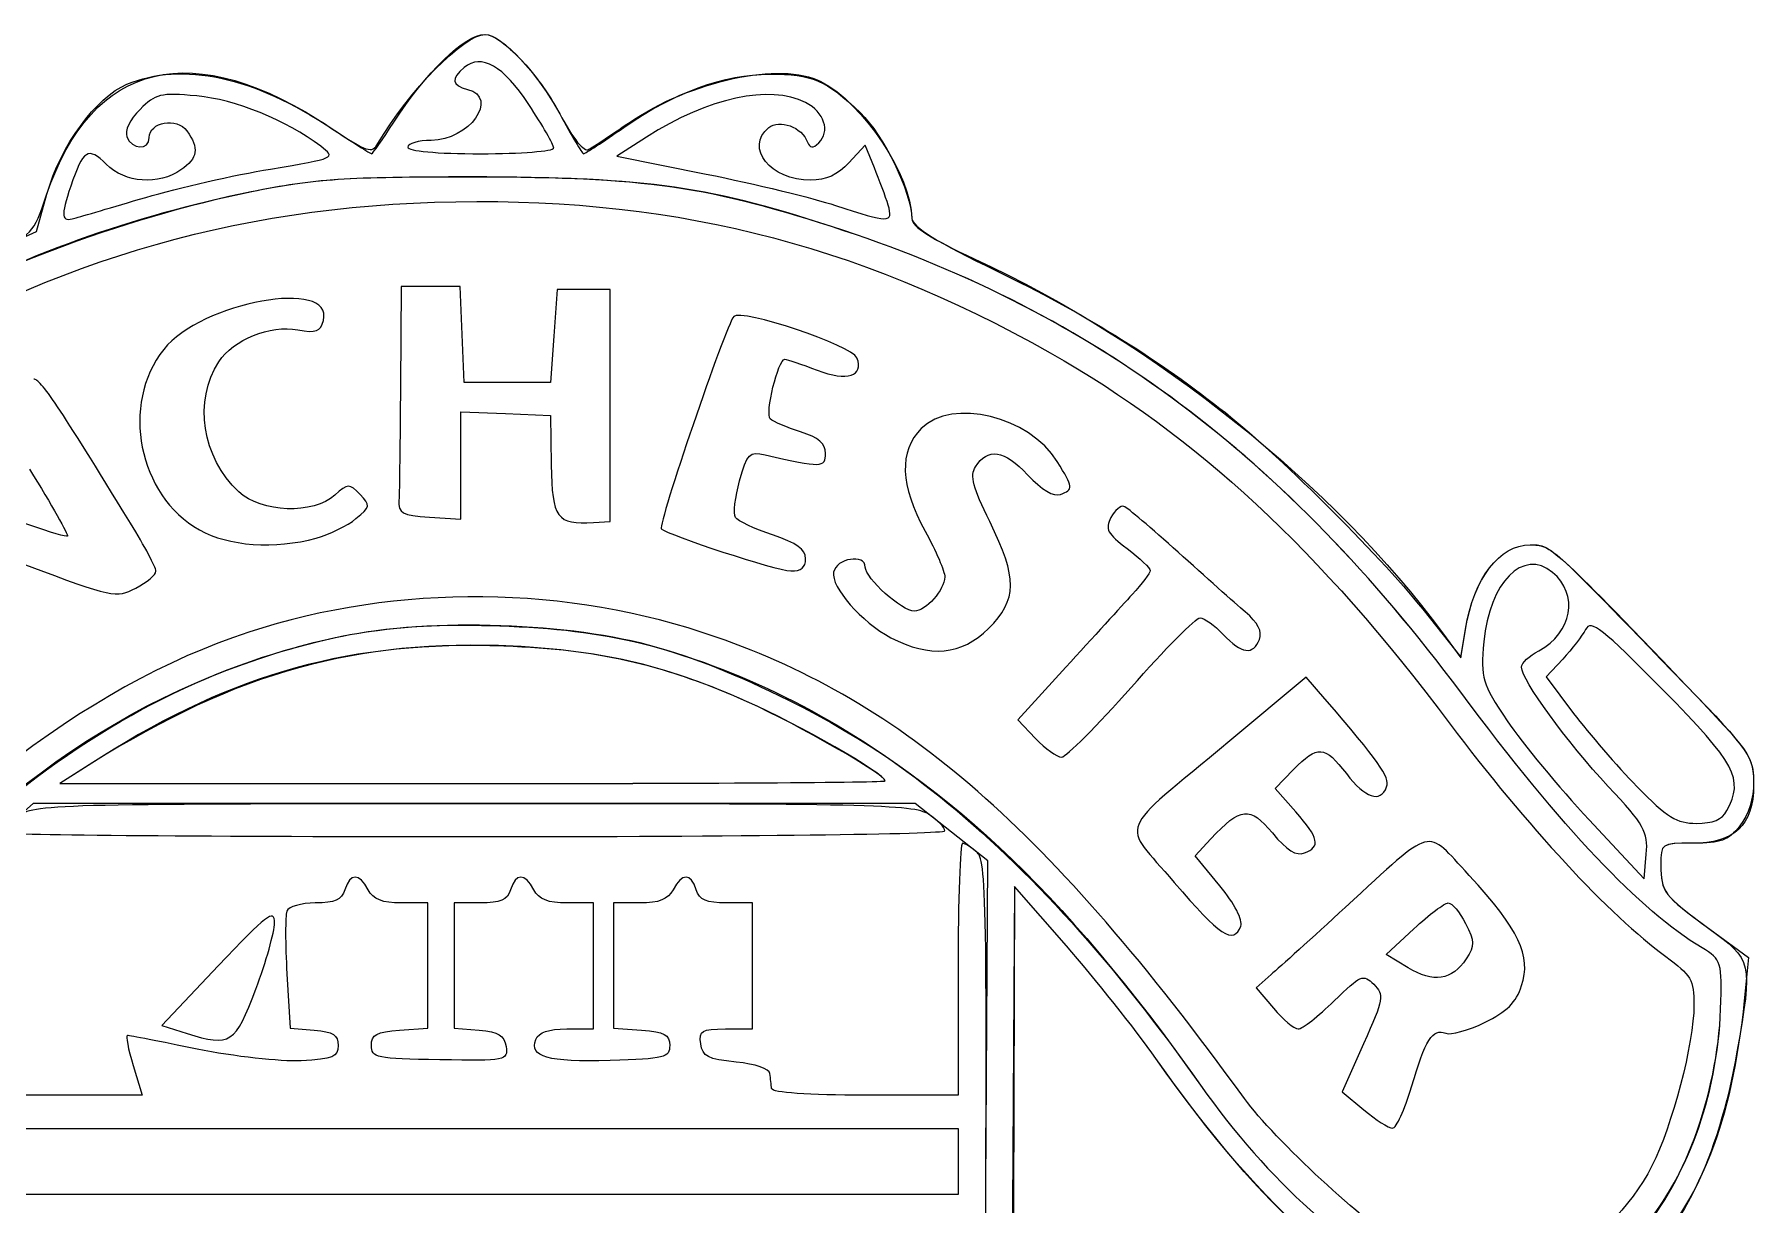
# Model space of a CAD drawing. Extents: x 1 to 120, y 2 to 120.
# Drawn here: x 41.7 to 114.9, y 70.4 to 120.2 of the extents above; entities that cross this region are included whole.
import ezdxf

# ---------------------------------------------------------------- set-up
doc = ezdxf.new("R2010")
doc.units = 0
doc.layers.get('0').update_dxf_attribs({"linetype": 'CONTINUOUS'})

msp = doc.modelspace()

# ---------------------------------------------------------------- linework, layer by layer
at = {"color": 7}
for points in [[(67.733333, 115.854886), (66.463333, 115.049407), (70.273333, 114.28038)], [(67.733333, 115.854886), (66.463333, 115.049407), (70.273333, 114.28038)], [(63.782222, 115.389573), (63.782222, 115.389573)], [(63.782222, 115.389573), (63.782222, 115.389573)], [(77.434251, 114.550782), (77.04278, 115.507119), (76.352646, 114.762448)], [(77.434251, 114.550782), (77.04278, 115.507119), (76.352646, 114.762448)], [(39.465735, 110.802949), (41.761447, 111.837557), (42.206012, 113.421556)], [(46.411834, 113.287409), (46.411834, 113.287409)], [(46.411834, 113.287409), (46.411834, 113.287409)], [(78.019656, 112.959445), (78.019656, 112.959444)], [(78.019656, 112.959445), (78.019656, 112.959444)], [(66.181111, 104.428229), (66.181111, 109.361111), (65.052222, 109.361111), (63.923333, 109.361111), (63.782222, 107.385556), (63.641111, 105.41), (61.806667, 105.41), (59.972222, 105.41), (59.889303, 107.456111), (59.806383, 109.502222), (58.548747, 109.502222), (57.291111, 109.502222), (57.259753, 105.268889)], [(58.497109, 99.679537), (59.831111, 99.593518), (59.831111, 101.879654), (59.831111, 104.165789), (61.736111, 104.082339), (63.641111, 103.998889), (63.675999, 101.898427)], [(65.475556, 99.450463), (66.181111, 99.495348), (66.181111, 104.428229), (66.181111, 104.428229)], [(53.670194, 98.786381), (53.670194, 98.786381)], [(74.506667, 97.90843), (74.506667, 97.90843)], [(100.776634, 95.754385), (102.4006, 93.718769), (102.597517, 94.907718)], [(100.776634, 95.754385), (102.4006, 93.718769), (102.597517, 94.907718)], [(82.296, 94.939556), (82.296, 94.939556)], [(101.615088, 94.749543), (102.394834, 93.684643), (102.594636, 94.890654)], [(85.582517, 93.290974), (83.535695, 91.049726), (84.295093, 90.257085)], [(106.741101, 93.638251), (106.031086, 92.87317), (107.200505, 91.324283)], [(106.741101, 93.638251), (106.031086, 92.87317), (107.200505, 91.324283)], [(88.36211, 92.427778), (88.36211, 92.427778)], [(96.614578, 91.94128), (95.814444, 92.865894), (92.568889, 90.155705)], [(44.539817, 89.472132), (42.756667, 88.340918), (60.325, 88.338096)], [(44.539817, 89.472132), (42.756667, 88.340918), (60.325, 88.338096)], [(44.163502, 89.229356), (42.756667, 88.34628), (60.325, 88.340918)], [(95.370359, 87.132307), (94.502944, 88.12024), (95.282052, 88.933455)], [(77.893333, 88.451368), (77.893333, 88.451368)], [(77.893333, 88.451227), (77.893333, 88.451368)], [(77.893333, 88.451227), (77.893333, 88.451368)], [(108.675452, 88.218092), (108.675452, 88.218092)], [(108.675452, 88.218092), (108.675452, 88.218092)], [(71.30308, 31.997946), (81.985556, 38.878118), (82.126667, 61.964818), (82.267778, 85.051516), (80.715556, 86.270025), (79.163333, 87.488533), (60.390707, 87.488711), (41.618083, 87.488889), (40.141263, 86.197003), (38.664444, 84.905119), (38.664444, 61.986657), (38.664444, 39.068197), (41.698333, 37.115561)], [(113.725627, 87.188113), (113.725627, 87.188113)], [(113.725627, 87.188113), (113.725627, 87.188113)], [(107.864247, 86.789593), (110.207778, 84.28151), (110.296288, 85.336151)], [(107.864247, 86.789593), (110.207778, 84.28151), (110.296288, 85.336151)], [(45.875234, 76.341111), (46.257447, 75.071111), (43.166501, 75.071111), (40.075556, 75.071111), (40.075556, 80.623639), (40.075556, 86.176169), (39.37, 85.513333), (38.664444, 84.850498), (38.664444, 61.959346), (38.664444, 39.068197), (41.698333, 37.115561)], [(80.433333, 86.327542), (80.433333, 86.327542)], [(92.143953, 83.981499), (91.091755, 85.265565), (91.759766, 85.979807)], [(85.607282, 81.429287), (83.396667, 83.957911), (83.255556, 61.265395), (83.114444, 38.572883), (79.727778, 36.38287)], [(85.607282, 81.429287), (83.396667, 83.957911), (83.255556, 61.265395), (83.114444, 38.572883), (79.727778, 36.38287)], [(85.607282, 81.429256), (83.396667, 83.957846), (83.324432, 61.305615), (83.252194, 38.653384), (80.361099, 36.788177)], [(57.220556, 77.839006), (58.42, 77.925789), (58.42, 80.590672), (58.42, 83.255556), (57.30104, 83.255556)], [(60.658759, 83.255556), (59.548889, 83.255556), (59.548889, 80.591482), (59.548889, 77.927406), (60.607222, 77.839816)], [(64.337811, 77.893333), (65.475556, 77.893333), (65.475556, 80.574444), (65.475556, 83.255556), (64.356595, 83.255556)], [(67.441183, 83.255556), (66.322222, 83.255556), (66.322222, 80.590672), (66.322222, 77.925789), (67.521667, 77.839006)], [(71.100371, 77.893333), (72.248889, 77.893333), (72.248889, 80.574444), (72.248889, 83.255556), (71.139019, 83.255556)], [(93.032487, 82.270939), (93.032487, 82.270939)], [(100.152175, 80.496921), (99.225131, 81.060688), (100.401636, 82.158123)], [(112.994827, 82.142449), (114.652989, 80.927694), (114.464857, 79.09142)], [(49.498414, 80.574444), (47.095506, 78.034444), (48.171642, 77.698205)], [(52.427093, 80.236593), (52.56412, 77.923187), (53.587055, 77.837705)], [(80.997778, 80.433333), (80.997778, 75.071111), (77.046667, 75.071111)], [(94.325093, 80.20501), (93.682408, 79.648239), (94.420735, 78.770788)], [(100.152177, 80.496921), (100.152175, 80.496921)], [(51.102596, 79.586667), (51.102596, 79.586667)], [(98.261235, 77.262558), (97.349968, 75.212222), (98.275538, 74.443703)], [(100.299808, 75.423889), (100.299808, 75.423889)], [(40.075556, 72.248889), (40.075556, 73.66), (60.536667, 73.66), (80.997778, 73.66), (80.997778, 72.248889), (80.997778, 70.837778), (60.536667, 70.837778), (40.075556, 70.837778), (40.075556, 72.248889), (40.075556, 72.248889)]]:
    msp.add_lwpolyline(points, dxfattribs=at)
for points in [[(42.192222, 113.390127), (44.115835, 119.132069), (48.443092, 120.155795), (54.289119, 116.251967)], [(42.192222, 113.390127), (44.115835, 119.132069), (48.443092, 120.155795), (54.289119, 116.251967)], [(56.301626, 115.583161), (57.609777, 117.819985), (59.974359, 120.226667), (60.863898, 120.226667)], [(56.970899, 116.487222), (58.308158, 118.578797), (60.016305, 120.226667), (60.847128, 120.226667)], [(56.970899, 116.487222), (58.308158, 118.578797), (60.016305, 120.226667), (60.847128, 120.226667)], [(60.847128, 120.226667), (61.549915, 120.226667), (63.126061, 118.557866), (64.036375, 116.849939)], [(60.847128, 120.226667), (61.549915, 120.226667), (63.126061, 118.557866), (64.036375, 116.849939)], [(60.863898, 120.226667), (61.552111, 120.226667), (63.135332, 118.540469), (64.038954, 116.845105)], [(62.726406, 117.235717), (61.630769, 118.899424), (60.708585, 119.426682), (59.968556, 118.812514)], [(62.726406, 117.235717), (61.630769, 118.899424), (60.708585, 119.426682), (59.968556, 118.812514)], [(45.613345, 118.106209), (47.961271, 119.087235), (51.036248, 118.424151), (54.325808, 116.227467)], [(59.968556, 118.812514), (59.398134, 118.339106), (59.441357, 118.062841), (60.113333, 117.887115)], [(59.968556, 118.812514), (59.398134, 118.339106), (59.441357, 118.062841), (60.113333, 117.887115)], [(66.962026, 116.450506), (69.629426, 118.268569), (73.451573, 119.092487), (75.16022, 118.217743)], [(42.206012, 113.421556), (42.781768, 115.472992), (44.296959, 117.556187), (45.613345, 118.106209)], [(60.113333, 117.887115), (61.476396, 117.530666), (60.178442, 115.711111), (58.561111, 115.711111)], [(60.113333, 117.887115), (61.476396, 117.530666), (60.178442, 115.711111), (58.561111, 115.711111)], [(66.771317, 116.269606), (68.872117, 117.74122), (71.045886, 118.533333), (72.983584, 118.533333)], [(66.771317, 116.269606), (68.872117, 117.74122), (71.045886, 118.533333), (72.983584, 118.533333)], [(74.504166, 117.32264), (72.969024, 118.099334), (70.391017, 117.540484), (67.733333, 115.854886)], [(74.504166, 117.32264), (72.969024, 118.099334), (70.391017, 117.540484), (67.733333, 115.854886)], [(72.983584, 118.533333), (74.789117, 118.533333), (75.380413, 118.280956), (76.836815, 116.888694)], [(72.983584, 118.533333), (74.789117, 118.533333), (75.380413, 118.280956), (76.836815, 116.888694)], [(75.16022, 118.217743), (76.963318, 117.294646), (79.009714, 114.20729), (79.026735, 112.384413)], [(48.582981, 117.60782), (47.044127, 117.747358), (46.833906, 117.697341), (46.170353, 117.033788)], [(48.582981, 117.60782), (47.044127, 117.747358), (46.833906, 117.697341), (46.170353, 117.033788)], [(53.862232, 115.463879), (52.402593, 116.571816), (50.216204, 117.459724), (48.582981, 117.60782)], [(53.862232, 115.463879), (52.402593, 116.571816), (50.216204, 117.459724), (48.582981, 117.60782)], [(63.782222, 115.389573), (63.782222, 115.523171), (63.307104, 116.353936), (62.726406, 117.235717)], [(63.782222, 115.389573), (63.782222, 115.523171), (63.307104, 116.353936), (62.726406, 117.235717)], [(75.0623, 115.610578), (75.572885, 116.089744), (75.302663, 116.918647), (74.504166, 117.32264)], [(75.0623, 115.610578), (75.572885, 116.089744), (75.302663, 116.918647), (74.504166, 117.32264)], [(46.170353, 117.033788), (45.735234, 116.598669), (45.511085, 116.130685), (45.611926, 115.867894)], [(46.170353, 117.033788), (45.735234, 116.598669), (45.511085, 116.130685), (45.611926, 115.867894)], [(46.566667, 115.833204), (46.566667, 116.500222), (47.735829, 116.70604), (48.167939, 116.11509)], [(46.566667, 115.833204), (46.566667, 116.500222), (47.735829, 116.70604), (48.167939, 116.11509)], [(56.029064, 115.146667), (56.075673, 115.146667), (56.499498, 115.749917), (56.970899, 116.487222)], [(56.029064, 115.146667), (56.075673, 115.146667), (56.499498, 115.749917), (56.970899, 116.487222)], [(64.036375, 116.849939), (64.535685, 115.913139), (64.994623, 115.146667), (65.056241, 115.146667)], [(64.036375, 116.849939), (64.535685, 115.913139), (64.994623, 115.146667), (65.056241, 115.146667)], [(64.038954, 116.845105), (64.624221, 115.747032), (65.068526, 115.207806), (65.283015, 115.335263)], [(65.283015, 115.335263), (65.466524, 115.444309), (66.222078, 115.946168), (66.962026, 116.450506)], [(72.936405, 116.260583), (73.388553, 116.635833), (74.356959, 116.274155), (74.587904, 115.64379)], [(72.936405, 116.260583), (73.388553, 116.635833), (74.356959, 116.274155), (74.587904, 115.64379)], [(76.836815, 116.888694), (77.830248, 115.939012), (79.011427, 113.513486), (79.030302, 112.384413)], [(76.836815, 116.888694), (77.830248, 115.939012), (79.011427, 113.513486), (79.030302, 112.384413)], [(45.611926, 115.867894), (45.823508, 115.31652), (46.566667, 115.289518), (46.566667, 115.833204)], [(45.611926, 115.867894), (45.823508, 115.31652), (46.566667, 115.289518), (46.566667, 115.833204)], [(48.167939, 116.11509), (48.69942, 115.388247), (48.634218, 114.960887), (47.914981, 114.457114)], [(48.167939, 116.11509), (48.69942, 115.388247), (48.634218, 114.960887), (47.914981, 114.457114)], [(54.289119, 116.251967), (55.19948, 115.644052), (55.982455, 115.146667), (56.029064, 115.146667)], [(54.289119, 116.251967), (55.19948, 115.644052), (55.982455, 115.146667), (56.029064, 115.146667)], [(54.325808, 116.227467), (55.851433, 115.208693), (56.0456, 115.145377), (56.301626, 115.583161)], [(58.561111, 115.711111), (58.017833, 115.711111), (57.573333, 115.584111), (57.573333, 115.428889)], [(58.561111, 115.711111), (58.017833, 115.711111), (57.573333, 115.584111), (57.573333, 115.428889)], [(65.056241, 115.146667), (65.117856, 115.146667), (65.88964, 115.651989), (66.771317, 116.269606)], [(65.056241, 115.146667), (65.117856, 115.146667), (65.88964, 115.651989), (66.771317, 116.269606)], [(74.724051, 114.017778), (73.005549, 114.017778), (71.902097, 115.402184), (72.936405, 116.260583)], [(74.724051, 114.017778), (73.005549, 114.017778), (71.902097, 115.402184), (72.936405, 116.260583)], [(74.587904, 115.64379), (74.686112, 115.375727), (74.803308, 115.367522), (75.0623, 115.610578)], [(74.587904, 115.64379), (74.686112, 115.375727), (74.803308, 115.367522), (75.0623, 115.610578)], [(44.732459, 114.697439), (43.968199, 115.4617), (43.746793, 115.324969), (43.220948, 113.763997)], [(44.732459, 114.697439), (43.968199, 115.4617), (43.746793, 115.324969), (43.220948, 113.763997)], [(51.731844, 114.496394), (54.507037, 114.957289), (54.521173, 114.963709), (53.862232, 115.463879)], [(51.731844, 114.496394), (54.507037, 114.957289), (54.521173, 114.963709), (53.862232, 115.463879)], [(57.573333, 115.428889), (57.573333, 115.257845), (58.796295, 115.146667), (60.677778, 115.146667)], [(57.573333, 115.428889), (57.573333, 115.257845), (58.796295, 115.146667), (60.677778, 115.146667)], [(60.677778, 115.146667), (62.385222, 115.146667), (63.782222, 115.255974), (63.782222, 115.389573)], [(60.677778, 115.146667), (62.385222, 115.146667), (63.782222, 115.255974), (63.782222, 115.389573)], [(47.914981, 114.457114), (46.965359, 113.791973), (45.529497, 113.900401), (44.732459, 114.697439)], [(47.914981, 114.457114), (46.965359, 113.791973), (45.529497, 113.900401), (44.732459, 114.697439)], [(46.411834, 113.287409), (47.801284, 113.697164), (50.195291, 114.241207), (51.731844, 114.496394)], [(46.411834, 113.287409), (47.801284, 113.697164), (50.195291, 114.241207), (51.731844, 114.496394)], [(70.273333, 114.28038), (72.368833, 113.857415), (74.845333, 113.256979), (75.776667, 112.946079)], [(70.273333, 114.28038), (72.368833, 113.857415), (74.845333, 113.256979), (75.776667, 112.946079)], [(76.352646, 114.762448), (75.873427, 114.245362), (75.375699, 114.017778), (74.724051, 114.017778)], [(76.352646, 114.762448), (75.873427, 114.245362), (75.375699, 114.017778), (74.724051, 114.017778)], [(78.019656, 112.959444), (77.91299, 113.308694), (77.649558, 114.024796), (77.434251, 114.550782)], [(78.019656, 112.959444), (77.91299, 113.308694), (77.649558, 114.024796), (77.434251, 114.550782)], [(50.902675, 113.521511), (40.770545, 111.466708), (31.963112, 106.719199), (24.56924, 99.326883)], [(50.925061, 113.525794), (45.386481, 112.40211), (39.179379, 110.0385), (34.82561, 107.395263)], [(43.220948, 113.763997), (42.783469, 112.465335), (42.812422, 112.23409), (43.391667, 112.400505)], [(43.220948, 113.763997), (42.783469, 112.465335), (42.812422, 112.23409), (43.391667, 112.400505)], [(60.395556, 114.150283), (54.896873, 114.157734), (53.624203, 114.073438), (50.902675, 113.521511)], [(60.254444, 114.158889), (54.936652, 114.158889), (53.597703, 114.068027), (50.925061, 113.525794)], [(76.138292, 111.870547), (70.475232, 113.748772), (67.62853, 114.158889), (60.254444, 114.158889)], [(76.138292, 111.873063), (70.426205, 113.771383), (67.876908, 114.140144), (60.395556, 114.150283)], [(33.102844, 104.817769), (40.880891, 110.078497), (49.219406, 112.769609), (58.702222, 113.079525)], [(39.789543, 110.926367), (41.607181, 111.696545), (41.634102, 111.72415), (42.192222, 113.390127)], [(39.789543, 110.926367), (41.607181, 111.696545), (41.634102, 111.72415), (42.192222, 113.390127)], [(43.391667, 112.400505), (43.663306, 112.478546), (45.022381, 112.877653), (46.411834, 113.287409)], [(43.391667, 112.400505), (43.663306, 112.478546), (45.022381, 112.877653), (46.411834, 113.287409)], [(58.702222, 113.079525), (68.432556, 113.397531), (76.57583, 111.406703), (84.923664, 106.669037)], [(75.776667, 112.946079), (78.055876, 112.185226), (78.255746, 112.186417), (78.019656, 112.959445)], [(75.776667, 112.946079), (78.055876, 112.185226), (78.255746, 112.186417), (78.019656, 112.959445)], [(79.026735, 112.384413), (79.029839, 112.05116), (79.856398, 111.51902), (81.68903, 110.670409)], [(79.030302, 112.384413), (79.035918, 112.047574), (80.126394, 111.37388), (82.628636, 110.161341)], [(79.030302, 112.384413), (79.035918, 112.047574), (80.126394, 111.37388), (82.628636, 110.161341)], [(102.396234, 92.224092), (94.889551, 102.282177), (86.813994, 108.325164), (76.138292, 111.873063)], [(102.396234, 92.224092), (94.888123, 102.284091), (86.803001, 108.33346), (76.138292, 111.870547)], [(81.68903, 110.670409), (89.378866, 107.109586), (97.056569, 100.975122), (101.615088, 94.749543)], [(53.975161, 108.048831), (54.449884, 109.864171), (48.766459, 108.83602), (47.180367, 106.819628)], [(82.628636, 110.161341), (86.330178, 108.367642), (89.200776, 106.601607), (92.145556, 104.306389)], [(82.628636, 110.161341), (86.330178, 108.367642), (89.200776, 106.601607), (92.145556, 104.306389)], [(76.693144, 106.458735), (76.493562, 106.978839), (71.757941, 108.568937), (71.448975, 108.219591)], [(49.526537, 106.290992), (50.151874, 107.245372), (51.708829, 107.875749), (52.892328, 107.653723)], [(52.892328, 107.653723), (53.672458, 107.50737), (53.85056, 107.572357), (53.975161, 108.048831)], [(71.448975, 108.219591), (71.103544, 107.82901), (68.205632, 99.340292), (68.36375, 99.182176)], [(47.180367, 106.819628), (45.330135, 104.467442), (46.092118, 100.611974), (48.699062, 99.135355)], [(50.37516, 100.753333), (48.809354, 102.219831), (48.439668, 104.632217), (49.526537, 106.290992)], [(73.003272, 103.857156), (72.766561, 104.073599), (73.335032, 106.397778), (73.62468, 106.397778)], [(73.62468, 106.397778), (73.711339, 106.397778), (74.332132, 106.187773), (75.004219, 105.9311)], [(75.004219, 105.9311), (76.27874, 105.444355), (76.996366, 105.668548), (76.693144, 106.458735)], [(84.923664, 106.669037), (91.182136, 103.11715), (96.396048, 98.276876), (101.94868, 90.864063)], [(45.769665, 99.417878), (42.68549, 104.444092), (41.941843, 105.551111), (41.649627, 105.551111)], [(57.259753, 105.268889), (57.24251, 102.940556), (57.213706, 100.749806), (57.195751, 100.400556)], [(85.220469, 102.040553), (84.027947, 103.970092), (80.751815, 104.766361), (79.432729, 103.447273)], [(92.145556, 104.306389), (94.530283, 102.447686), (98.85702, 98.16059), (100.776634, 95.754385)], [(92.145556, 104.306389), (94.530283, 102.447686), (98.85702, 98.16059), (100.776634, 95.754385)], [(74.295, 103.305539), (73.712917, 103.491551), (73.131638, 103.739778), (73.003272, 103.857156)], [(75.353333, 102.387853), (75.353333, 102.809206), (75.064533, 103.059627), (74.295, 103.305539)], [(79.432729, 103.447273), (78.469007, 102.483554), (78.522158, 101.025984), (79.591781, 99.085465)], [(71.697568, 101.223536), (72.024285, 102.390456), (72.114447, 102.481936), (72.786336, 102.328222)], [(81.739819, 101.819264), (82.261196, 102.647193), (82.958232, 102.541632), (83.956054, 101.483634)], [(63.675999, 101.898427), (63.713701, 99.628643), (63.917548, 99.351349), (65.475556, 99.450463)], [(72.786336, 102.328222), (75.186024, 101.779223), (75.353333, 101.783109), (75.353333, 102.387853)], [(82.344568, 99.485587), (81.629202, 100.936273), (81.499343, 101.437396), (81.739819, 101.819264)], [(85.352173, 100.64358), (85.917388, 100.860474), (85.911555, 100.922352), (85.220469, 102.040553)], [(43.081104, 98.86703), (42.995678, 98.781602), (40.625045, 99.608794), (36.915175, 101.018524)], [(41.469028, 101.723472), (42.405808, 100.202568), (43.131243, 98.91717), (43.081104, 98.86703)], [(55.536008, 100.645706), (55.074337, 101.11511), (55.022871, 101.11357), (54.470658, 100.613824)], [(71.516217, 99.668319), (71.420042, 99.823935), (71.501655, 100.523783), (71.697568, 101.223536)], [(83.956054, 101.483634), (84.569246, 100.833459), (85.066807, 100.534075), (85.352173, 100.64358)], [(54.470658, 100.613824), (53.554703, 99.784895), (51.328199, 99.860738), (50.37516, 100.753333)], [(55.363528, 99.613267), (55.98587, 100.123579), (55.995116, 100.178907), (55.536008, 100.645706)], [(57.195751, 100.400556), (57.16684, 99.838183), (57.315684, 99.755717), (58.497109, 99.679537)], [(53.670194, 98.786381), (54.239854, 98.944604), (55.001854, 99.316703), (55.363528, 99.613267)], [(73.098874, 98.917786), (72.324589, 99.174963), (71.612393, 99.512702), (71.516217, 99.668319)], [(87.506404, 99.657171), (87.247566, 99.173529), (87.347467, 98.981332), (88.192853, 98.336525)], [(88.058557, 100.135483), (87.921479, 100.18372), (87.673011, 99.96848), (87.506404, 99.657171)], [(90.367781, 98.184738), (89.234783, 99.20941), (88.195633, 100.087245), (88.058557, 100.135483)], [(46.848889, 97.379014), (46.848889, 97.533055), (46.363238, 98.450544), (45.769665, 99.417878)], [(48.699062, 99.135355), (49.926807, 98.439938), (51.919276, 98.300066), (53.670194, 98.786381)], [(68.36375, 99.182176), (68.631043, 98.914883), (73.255116, 97.408542), (73.871667, 97.387913)], [(74.506667, 97.90843), (74.506667, 98.307734), (74.136481, 98.573148), (73.098874, 98.917786)], [(79.591781, 99.085465), (80.054633, 98.245749), (80.433333, 97.366749), (80.433333, 97.132132)], [(82.296, 94.939556), (83.525354, 96.16891), (83.534998, 97.071523), (82.344568, 99.485587)], [(77.046667, 97.552494), (77.046667, 98.127777), (75.808583, 97.927328), (75.695548, 97.333745)], [(88.192853, 98.336525), (88.737005, 97.921479), (89.181635, 97.501719), (89.180916, 97.403726)], [(93.221787, 95.643911), (92.785082, 96.016694), (91.500779, 97.160066), (90.367781, 98.184738)], [(102.594636, 94.890654), (102.958076, 97.084394), (104.038634, 98.495556), (105.354989, 98.495556)], [(102.597517, 94.907718), (102.957963, 97.084002), (104.042828, 98.495556), (105.354989, 98.495556)], [(102.597517, 94.907718), (102.957963, 97.084002), (104.042828, 98.495556), (105.354989, 98.495556)], [(106.30377, 97.327574), (105.056582, 98.362649), (103.605914, 96.897309), (103.381742, 94.375986)], [(106.30377, 97.327574), (105.056582, 98.362649), (103.605914, 96.897309), (103.381742, 94.375986)], [(105.354989, 98.495556), (106.242081, 98.495556), (105.988968, 98.723479), (111.971667, 92.537393)], [(105.354989, 98.495556), (106.242081, 98.495556), (105.988968, 98.723479), (111.971667, 92.537393)], [(105.354989, 98.495556), (106.248784, 98.495556), (106.308009, 98.442223), (111.982083, 92.527732)], [(41.297281, 97.64656), (45.012404, 96.254195), (45.156445, 96.223742), (45.989474, 96.65452)], [(45.989474, 96.65452), (46.462154, 96.898951), (46.848889, 97.224973), (46.848889, 97.379014)], [(73.871667, 97.387913), (74.317036, 97.373012), (74.506667, 97.528454), (74.506667, 97.90843)], [(79.141247, 95.673333), (78.606252, 95.673333), (77.046667, 97.072522), (77.046667, 97.552494)], [(89.180916, 97.403726), (89.180069, 97.305732), (88.830799, 96.844556), (88.404477, 96.378889)], [(70.705373, 94.573129), (64.366668, 96.783754), (57.168994, 96.858856), (50.8, 94.780828)], [(75.695548, 97.333745), (75.576526, 96.708721), (76.89675, 95.202643), (78.139163, 94.546134)], [(80.433333, 97.132132), (80.433333, 96.595724), (79.616354, 95.673333), (79.141247, 95.673333)], [(105.716299, 93.992886), (107.146793, 94.758462), (107.434126, 96.389463), (106.30377, 97.327574)], [(105.716299, 93.992886), (107.146793, 94.758462), (107.434126, 96.389463), (106.30377, 97.327574)], [(88.404477, 96.378889), (87.978152, 95.913222), (86.708271, 94.523662), (85.582517, 93.290974)], [(51.274641, 93.664272), (54.934773, 94.874901), (57.556852, 95.213177), (61.883753, 95.032959)], [(54.751111, 94.606731), (58.577105, 95.404101), (64.530077, 95.200467), (68.156667, 94.148165)], [(88.36211, 92.427778), (89.799295, 94.057611), (91.121123, 95.391111), (91.299501, 95.391111)], [(91.299501, 95.391111), (91.477883, 95.391111), (91.922106, 95.073611), (92.286667, 94.685556)], [(93.826595, 94.473062), (93.957247, 94.813539), (93.77008, 95.175875), (93.221787, 95.643911)], [(110.996933, 92.332104), (108.411131, 94.956158), (107.938288, 95.326039), (107.713602, 94.900485)], [(110.996933, 92.332104), (108.411131, 94.956158), (107.938288, 95.326039), (107.713602, 94.900485)], [(50.8, 94.780828), (43.814388, 92.501613), (36.481461, 86.760225), (30.903333, 79.202537)], [(39.96896, 87.187185), (44.719296, 91.128672), (49.445903, 93.501077), (54.751111, 94.606731)], [(62.051808, 94.183017), (55.41739, 94.494116), (50.287854, 93.073638), (44.163502, 89.229356)], [(61.665556, 94.182097), (55.237617, 94.435992), (50.165595, 93.041072), (44.539817, 89.472132)], [(61.665556, 94.182097), (55.237617, 94.435992), (50.165595, 93.041072), (44.539817, 89.472132)], [(61.883753, 95.032959), (66.470973, 94.841898), (69.343549, 94.080703), (73.801111, 91.875006)], [(93.188429, 74.93), (84.882592, 86.384768), (78.70269, 91.784063), (70.705373, 94.573129)], [(78.139163, 94.546134), (79.789028, 93.674319), (81.160572, 93.804128), (82.296, 94.939556)], [(92.286667, 94.685556), (93.064957, 93.857104), (93.563813, 93.788267), (93.826595, 94.473062)], [(107.713602, 94.900485), (107.569237, 94.627051), (107.131609, 94.059048), (106.741101, 93.638251)], [(107.713602, 94.900485), (107.569237, 94.627051), (107.131609, 94.059048), (106.741101, 93.638251)], [(72.025267, 91.821443), (68.333078, 93.443535), (65.810373, 94.018379), (61.665556, 94.182097)], [(72.025267, 91.821443), (68.333078, 93.443535), (65.810373, 94.018379), (61.665556, 94.182097)], [(72.08277, 91.790517), (68.685131, 93.321999), (65.815027, 94.006551), (62.051808, 94.183017)], [(68.156667, 94.148165), (76.803927, 91.639051), (84.01961, 85.828406), (91.316852, 75.49773)], [(103.381742, 94.375986), (103.240651, 92.789107), (103.287917, 92.628985), (104.377168, 91.003837)], [(103.381742, 94.375986), (103.240651, 92.789107), (103.287917, 92.628985), (104.377168, 91.003837)], [(104.986667, 93.293542), (104.986667, 93.463412), (105.315001, 93.778118), (105.716299, 93.992886)], [(104.986667, 93.293542), (104.986667, 93.463412), (105.315001, 93.778118), (105.716299, 93.992886)], [(30.896162, 77.187778), (37.430764, 86.083809), (43.713064, 91.163202), (51.274641, 93.664272)], [(108.675452, 88.218092), (106.909698, 90.105687), (104.986667, 92.751614), (104.986667, 93.293542)], [(108.675452, 88.218092), (106.909698, 90.105687), (104.986667, 92.751614), (104.986667, 93.293542)], [(85.401768, 89.464444), (85.59277, 89.464444), (86.924924, 90.797944), (88.36211, 92.427778)], [(112.677222, 81.341318), (110.008789, 82.940903), (106.750378, 86.39004), (102.396234, 92.224092)], [(112.677222, 81.341318), (110.008789, 82.940903), (106.750378, 86.39004), (102.396234, 92.224092)], [(113.725627, 87.188113), (114.450419, 88.542402), (114.122815, 89.159983), (110.996933, 92.332104)], [(113.725627, 87.188113), (114.450419, 88.542402), (114.122815, 89.159983), (110.996933, 92.332104)], [(111.971667, 92.537393), (114.662379, 89.755207), (114.864444, 89.467219), (114.864444, 88.41453)], [(111.971667, 92.537393), (114.662379, 89.755207), (114.864444, 89.467219), (114.864444, 88.41453)], [(111.982083, 92.527732), (114.751149, 89.641341), (114.864444, 89.474102), (114.864444, 88.273041)], [(77.893333, 88.451368), (77.893333, 88.737581), (74.145721, 90.889864), (72.025267, 91.821443)], [(77.893333, 88.451368), (77.893333, 88.737581), (74.145721, 90.889864), (72.025267, 91.821443)], [(77.893333, 88.451368), (77.893333, 88.714515), (74.206295, 90.833344), (72.08277, 91.790517)], [(73.801111, 91.875006), (80.216877, 88.70035), (85.441773, 83.815055), (91.316852, 75.49773)], [(99.241376, 88.197605), (99.393776, 88.594751), (98.893193, 89.308178), (96.614578, 91.94128)], [(101.94868, 90.864063), (105.163507, 86.57224), (108.749225, 82.708674), (111.125, 80.976696)], [(104.377168, 91.003837), (105.00612, 90.065448), (106.575307, 88.169039), (107.864247, 86.789593)], [(104.377168, 91.003837), (105.00612, 90.065448), (106.575307, 88.169039), (107.864247, 86.789593)], [(107.200505, 91.324283), (107.843687, 90.472395), (109.058194, 89.070431), (109.899405, 88.20881)], [(107.200505, 91.324283), (107.843687, 90.472395), (109.058194, 89.070431), (109.899405, 88.20881)], [(84.295093, 90.257085), (84.712762, 89.821134), (85.210766, 89.464444), (85.401768, 89.464444)], [(92.568889, 90.155705), (87.638269, 86.038411), (87.934834, 86.793369), (90.200833, 84.127374)], [(95.282052, 88.933455), (96.287867, 89.983299), (96.61225, 89.958074), (97.526912, 88.758889)], [(97.526912, 88.758889), (98.327628, 87.709096), (98.972858, 87.497861), (99.241376, 88.197605)], [(60.325, 88.340918), (69.987583, 88.337954), (77.893333, 88.387671), (77.893333, 88.451368)], [(60.325, 88.338096), (69.987583, 88.336684), (77.893333, 88.38753), (77.893333, 88.451227)], [(60.325, 88.338096), (69.987583, 88.336684), (77.893333, 88.38753), (77.893333, 88.451227)], [(110.296288, 85.336151), (110.376132, 86.287525), (110.217418, 86.569722), (108.675452, 88.218092)], [(110.296288, 85.336151), (110.376132, 86.287525), (110.217418, 86.569722), (108.675452, 88.218092)], [(109.899405, 88.20881), (111.1876, 86.889359), (111.587001, 86.642222), (112.431178, 86.642222)], [(109.899405, 88.20881), (111.1876, 86.889359), (111.587001, 86.642222), (112.431178, 86.642222)], [(114.864444, 88.273041), (114.864444, 86.562988), (114.050154, 85.795556), (112.2357, 85.795556)], [(114.864444, 88.41453), (114.864444, 87.696915), (114.650407, 87.010683), (114.279516, 86.539172)], [(114.864444, 88.41453), (114.864444, 87.696915), (114.650407, 87.010683), (114.279516, 86.539172)], [(60.334929, 87.479499), (42.45759, 87.470525), (41.599609, 87.446612), (40.992778, 86.940373)], [(79.737706, 87.033097), (79.114653, 87.441337), (77.090445, 87.48791), (60.334929, 87.479499)], [(91.759766, 85.979807), (93.040694, 87.349384), (93.407024, 87.384814), (94.375732, 86.232805)], [(95.743889, 85.383415), (96.438751, 85.651162), (96.364151, 86.000443), (95.370359, 87.132307)], [(112.431178, 86.642222), (113.133276, 86.642222), (113.520976, 86.805722), (113.725627, 87.188113)], [(112.431178, 86.642222), (113.133276, 86.642222), (113.520976, 86.805722), (113.725627, 87.188113)], [(80.433333, 86.327542), (80.433333, 86.46491), (80.120301, 86.78241), (79.737706, 87.033097)], [(102.752378, 84.429592), (100.868353, 86.478017), (101.329555, 86.597233), (97.480916, 83.067003)], [(114.279516, 86.539172), (113.789, 85.915579), (113.470131, 85.795556), (112.303961, 85.795556)], [(114.279516, 86.539172), (113.789, 85.915579), (113.470131, 85.795556), (112.303961, 85.795556)], [(40.357778, 86.244207), (40.357778, 86.152671), (49.374778, 86.077778), (60.395556, 86.077778)], [(60.395556, 86.077778), (71.829905, 86.077778), (80.433333, 86.185017), (80.433333, 86.327542)], [(81.187222, 85.795556), (81.083029, 85.795556), (80.997778, 83.382556), (80.997778, 80.433333)], [(81.822222, 85.392407), (81.577166, 85.614137), (81.291416, 85.795556), (81.187222, 85.795556)], [(94.375732, 86.232805), (95.004898, 85.484586), (95.388461, 85.246461), (95.743889, 85.383415)], [(112.303961, 85.795556), (110.922311, 85.795556), (110.913362, 85.789629), (110.917654, 84.878333)], [(112.303961, 85.795556), (110.922311, 85.795556), (110.913362, 85.789629), (110.917654, 84.878333)], [(112.2357, 85.795556), (110.93106, 85.795556), (110.913393, 85.783251), (110.917654, 84.878333)], [(82.126667, 61.933686), (82.253737, 82.695062), (82.223441, 85.029373), (81.822222, 85.392407)], [(55.88, 83.82), (55.495023, 84.539336), (55.120532, 84.539336), (54.892222, 83.82)], [(62.935556, 83.82), (62.550579, 84.539336), (62.176087, 84.539336), (61.947778, 83.82)], [(69.85, 83.82), (69.621691, 84.539336), (69.247199, 84.539336), (68.862222, 83.82)], [(104.988848, 79.734385), (105.408973, 81.007382), (104.881564, 82.114619), (102.752378, 84.429592)], [(110.917654, 84.878333), (110.923157, 83.708299), (111.005575, 83.599759), (112.994827, 82.142449)], [(110.917654, 84.878333), (110.923157, 83.710678), (111.008233, 83.597767), (112.959444, 82.168588)], [(110.917654, 84.878333), (110.923157, 83.710678), (111.008233, 83.597767), (112.959444, 82.168588)], [(54.892222, 83.82), (54.754201, 83.385138), (54.465212, 83.255556), (53.633398, 83.255556)], [(57.30104, 83.255556), (56.470923, 83.255556), (56.104104, 83.401258), (55.88, 83.82)], [(61.947778, 83.82), (61.808639, 83.38161), (61.520767, 83.255556), (60.658759, 83.255556)], [(64.356595, 83.255556), (63.526478, 83.255556), (63.15966, 83.401258), (62.935556, 83.82)], [(68.862222, 83.82), (68.638118, 83.401258), (68.2713, 83.255556), (67.441183, 83.255556)], [(71.139019, 83.255556), (70.277011, 83.255556), (69.989138, 83.38161), (69.85, 83.82)], [(90.200833, 84.127374), (92.137188, 81.849214), (92.723222, 81.465008), (93.032487, 82.270939)], [(93.032487, 82.270939), (93.129238, 82.52307), (92.765982, 83.222394), (92.143953, 83.981499)], [(51.898615, 82.408889), (51.900873, 83.016705), (51.568452, 82.762581), (49.498414, 80.574444)], [(52.4219, 82.902778), (52.349397, 82.70875), (52.351737, 81.508967), (52.427093, 80.236593)], [(53.633398, 83.255556), (53.028111, 83.255556), (52.495803, 83.100551), (52.4219, 82.902778)], [(97.480916, 83.067003), (96.09869, 81.799131), (94.678571, 80.511235), (94.325093, 80.20501)], [(100.401636, 82.158123), (101.048716, 82.761712), (101.706799, 83.255556), (101.864047, 83.255556)], [(101.864047, 83.255556), (102.021293, 83.255556), (102.351975, 82.864878), (102.598897, 82.387384)], [(51.102596, 79.586667), (51.538917, 80.750833), (51.897125, 82.020833), (51.898615, 82.408889)], [(102.598897, 82.387384), (102.999771, 81.612178), (103.002495, 81.449997), (102.624326, 80.872832)], [(112.959444, 82.168588), (114.822918, 80.803671), (114.827366, 80.784133), (114.15358, 76.920372)], [(112.959444, 82.168588), (114.822918, 80.803671), (114.827366, 80.784133), (114.15358, 76.920372)], [(89.415739, 76.63311), (88.536924, 77.880266), (86.823121, 80.038547), (85.607282, 81.429287)], [(89.415739, 76.63311), (88.536924, 77.880266), (86.823121, 80.038547), (85.607282, 81.429287)], [(89.415739, 76.63311), (88.536924, 77.880266), (86.823121, 80.038533), (85.607282, 81.429256)], [(113.461063, 78.74), (113.531309, 80.739595), (113.498305, 80.84912), (112.677222, 81.341318)], [(113.461063, 78.74), (113.531309, 80.739595), (113.498305, 80.84912), (112.677222, 81.341318)], [(102.624326, 80.872832), (102.028185, 79.963007), (101.229764, 79.841601), (100.152177, 80.496921)], [(111.125, 80.976696), (112.21107, 80.184933), (112.324444, 79.988811), (112.324444, 78.90184)], [(97.004073, 79.081833), (98.142781, 80.199391), (98.243638, 80.241758), (98.693786, 79.791614)], [(98.693786, 79.791614), (99.14393, 79.341466), (99.11811, 79.190509), (98.261235, 77.262558)], [(48.171642, 77.698205), (50.014624, 77.122361), (50.231325, 77.261985), (51.102596, 79.586667)], [(95.476071, 77.893333), (95.650425, 77.893333), (96.338026, 78.428159), (97.004073, 79.081833)], [(103.412502, 78.164933), (104.357986, 78.622635), (104.751113, 79.014041), (104.988848, 79.734385)], [(114.464857, 79.09142), (113.938236, 73.951301), (112.578631, 70.460613), (110.197333, 68.134868)], [(94.420735, 78.770788), (94.826816, 78.288188), (95.301717, 77.893333), (95.476071, 77.893333)], [(109.868518, 69.029086), (111.840473, 71.0586), (113.332937, 75.092837), (113.461063, 78.74)], [(109.935069, 69.183812), (111.982261, 71.372425), (113.330615, 75.026751), (113.461063, 78.74)], [(112.324444, 78.90184), (112.324444, 77.299498), (111.398423, 73.75799), (110.536581, 72.064285)], [(45.632731, 77.611111), (45.555891, 77.611111), (45.665015, 77.039611), (45.875234, 76.341111)], [(48.605846, 77.033699), (47.04748, 77.351275), (45.709575, 77.611111), (45.632731, 77.611111)], [(53.587055, 77.837705), (54.393349, 77.770327), (54.609992, 77.632681), (54.609992, 77.187778)], [(56.021111, 77.187778), (56.021111, 77.650069), (56.238188, 77.767928), (57.220556, 77.839006)], [(60.607222, 77.839816), (61.44319, 77.770626), (61.683818, 77.62404), (61.752474, 77.142151)], [(63.026685, 77.441518), (63.145983, 77.752403), (63.554949, 77.893333), (64.337811, 77.893333)], [(67.521667, 77.839006), (68.504034, 77.767928), (68.721111, 77.650069), (68.721111, 77.187778)], [(70.042038, 77.258333), (69.96119, 77.827601), (70.070743, 77.893333), (71.100371, 77.893333)], [(100.299808, 75.423889), (100.894013, 77.446319), (101.197252, 77.921869), (101.755962, 77.70747)], [(101.755962, 77.70747), (101.974266, 77.623701), (102.719708, 77.829557), (103.412502, 78.164933)], [(53.024625, 76.53981), (52.152671, 76.493872), (50.164224, 76.716122), (48.605846, 77.033699)], [(54.609992, 77.187778), (54.609992, 76.700233), (54.394001, 76.611954), (53.024625, 76.53981)], [(58.930252, 76.577706), (56.224469, 76.620144), (56.021111, 76.662791), (56.021111, 77.187778)], [(61.752474, 77.142151), (61.837087, 76.548242), (61.762296, 76.533288), (58.930252, 76.577706)], [(66.181111, 76.551496), (63.511388, 76.475994), (62.739727, 76.693717), (63.026685, 77.441518)], [(68.721111, 77.187778), (68.721111, 76.670464), (68.509018, 76.617336), (66.181111, 76.551496)], [(71.543333, 76.482222), (70.346361, 76.601918), (70.118537, 76.719695), (70.042038, 77.258333)], [(114.15358, 76.920372), (113.357731, 72.356624), (111.764197, 69.122121), (109.505567, 67.485977)], [(114.15358, 76.920372), (113.357731, 72.356624), (111.764197, 69.122121), (109.505567, 67.485977)], [(72.989722, 75.988333), (72.96881, 76.197387), (72.379546, 76.3986), (71.543333, 76.482222)], [(102.13629, 65.795198), (98.35257, 66.336985), (94.144651, 69.922133), (89.415739, 76.63311)], [(101.882222, 65.893078), (97.903174, 66.716382), (94.086787, 70.004249), (89.415739, 76.63311)], [(101.882222, 65.893078), (97.903174, 66.716382), (94.086787, 70.004249), (89.415739, 76.63311)], [(73.060278, 75.353333), (73.040861, 75.508556), (73.009125, 75.794306), (72.989722, 75.988333)], [(91.316852, 75.49773), (94.203489, 71.411132), (97.733313, 68.248485), (100.753333, 67.042846)], [(91.316852, 75.49773), (94.203489, 71.411132), (97.733313, 68.248485), (100.753333, 67.042846)], [(99.49134, 73.667592), (99.650965, 73.663415), (100.014775, 74.45375), (100.299808, 75.423889)], [(77.046667, 75.071111), (74.62426, 75.071111), (73.081907, 75.180303), (73.060278, 75.353333)], [(99.878563, 68.748137), (98.407053, 69.534061), (94.449242, 73.191184), (93.188429, 74.93)], [(98.275538, 74.443703), (98.784605, 74.021019), (99.331712, 73.671769), (99.49134, 73.667592)], [(110.536581, 72.064285), (109.621447, 70.265846), (108.026632, 68.709839), (106.50148, 68.12738)]]:
    msp.add_open_spline(points, degree=3, dxfattribs=at)

doc.saveas('drawing.dxf')
